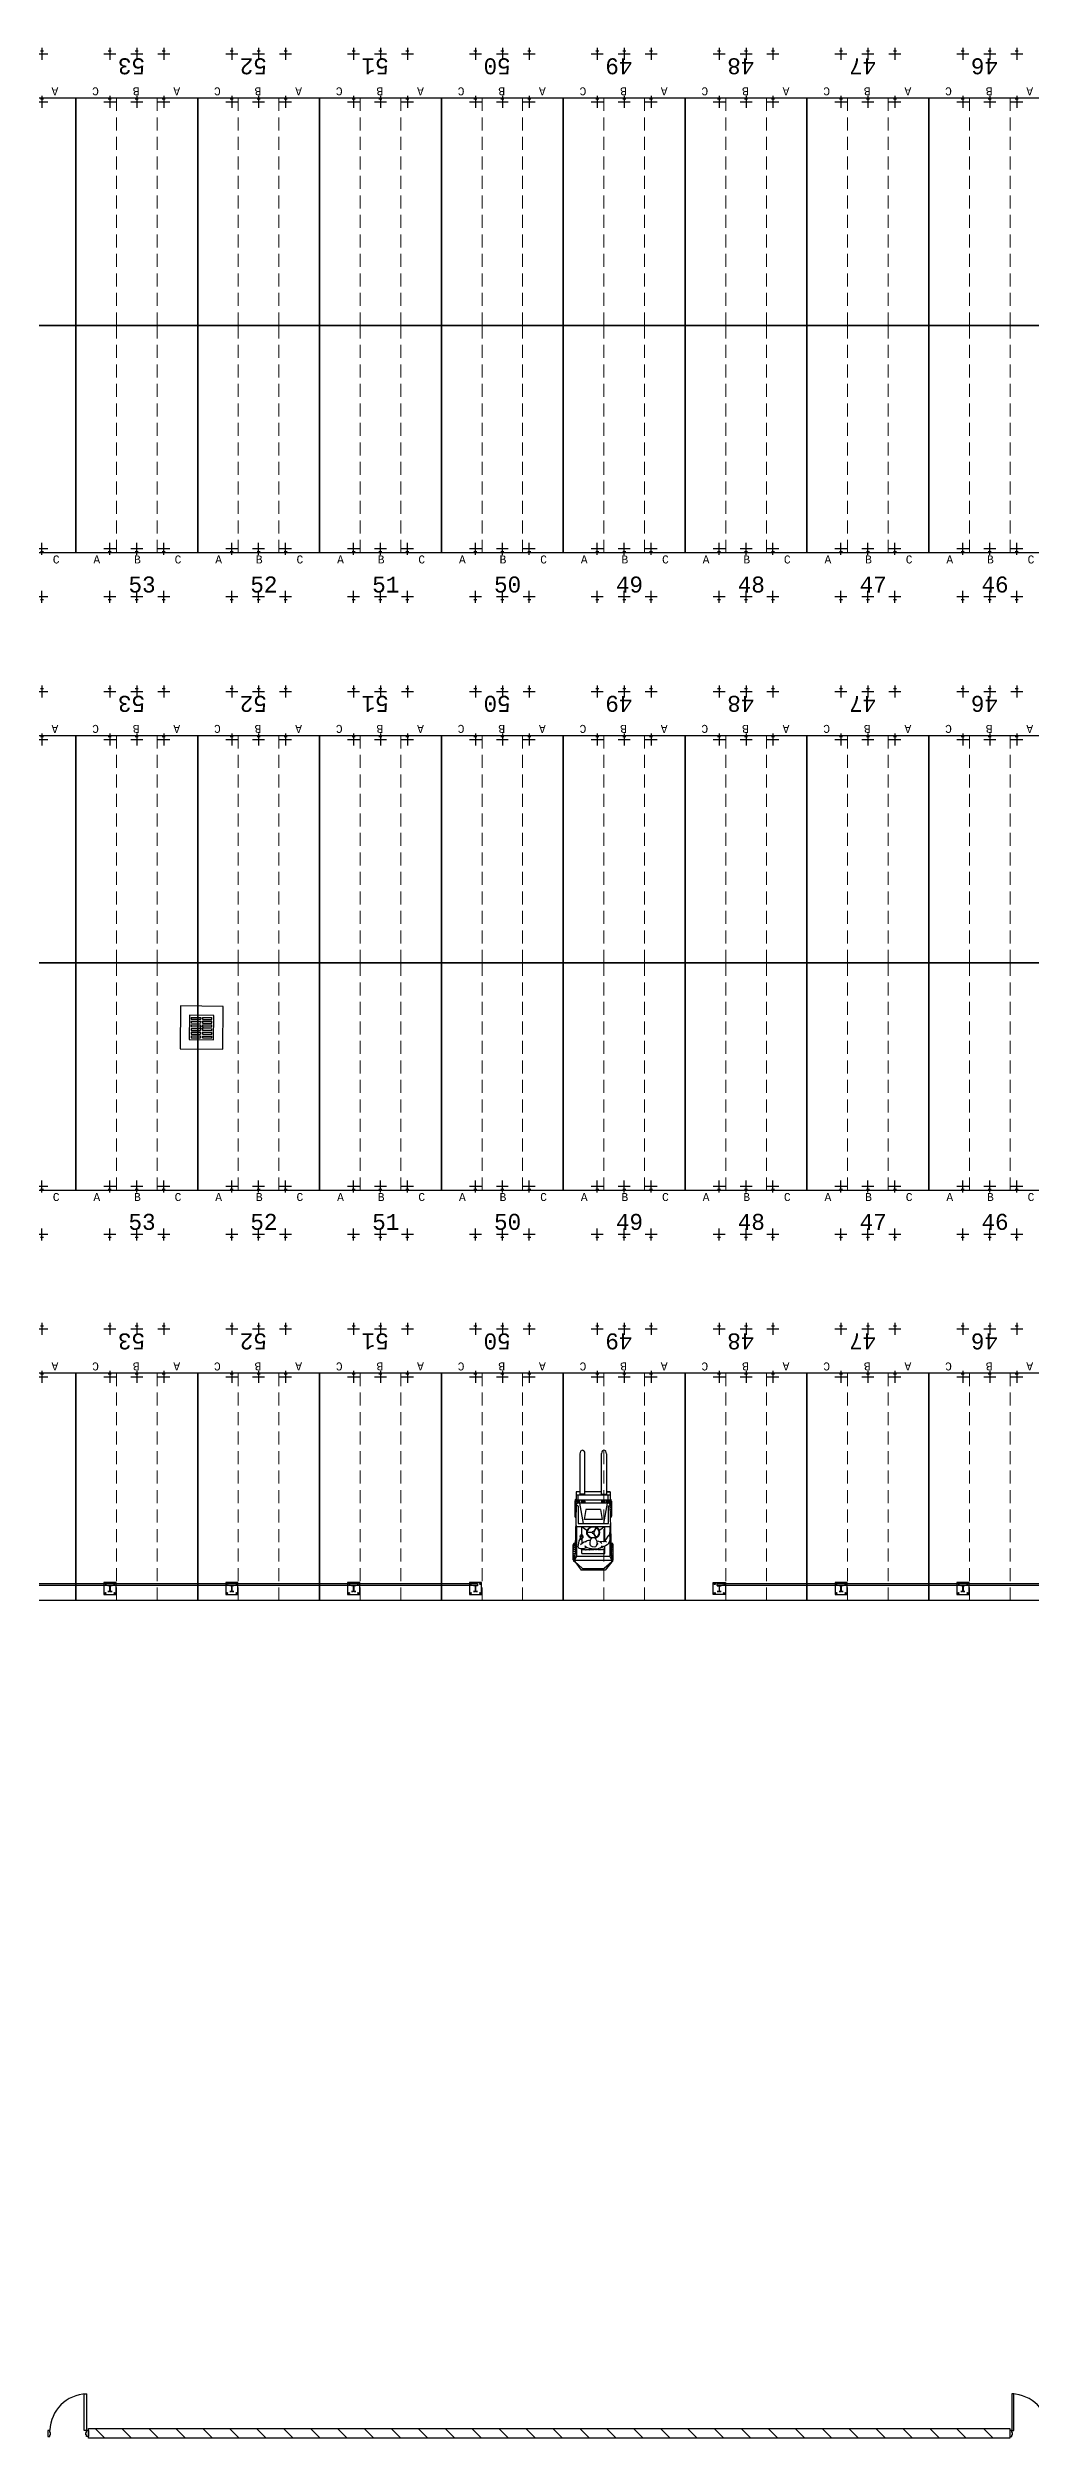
# Model space of a CAD drawing. Header units: inches. Extents: x -233729 to 737493, y -275239 to 196021.
# Drawn here: x 253287 to 277862, y -72686 to -12928 of the extents above; entities that cross this region are included whole.
import ezdxf

# ---------------------------------------------------------------- set-up
doc = ezdxf.new("R2010")
doc.units = ezdxf.units.IN
doc.header["$MEASUREMENT"] = 0
doc.linetypes.add('DASHED', pattern=[0.75, 0.5, -0.25])
for name, color, linetype in [('_FL_EXT_DRAINAGE', 4, 'Continuous'), ('_FL_FAC_SAFETY', 2, 'Continuous'), ('_FL_FAC_WALLS', 252, 'Continuous'), ('_FL_VEHICLES', 252, 'Continuous'), ('Bin location transponder', 250, 'Continuous'), ('WF_numbers', 6, 'Continuous')]:
    doc.layers.add(name, color=color, linetype=linetype)
for name, color, linetype, lineweight in [('WF transponder', 3, 'Continuous', 30), ('WF_bay', 5, 'Continuous', 30), ('WF_sketch_stock_areas', 30, 'Continuous', 30)]:
    doc.layers.add(name, color=color, linetype=linetype, lineweight=lineweight)
doc.styles.add('WF_txt', font='consola.ttf')

# ---------------------------------------------------------------- blocks, each defined once
blk = doc.blocks.new('*U153')
at = {"color": 0}
for points in [[(1216, 896), (1165, 896), (1165, 947), (1317, 947), (1317, 896), (1279, 896), (1279, 880), (1216, 880)], [(1165, -19), (1165, 32), (250, 32), (250, -19)], [(1216, -19), (1165, -19), (1165, -69), (1317, -69), (1317, -19), (1279, -19), (1279, -3), (1216, -3)]]:
    blk.add_lwpolyline(points, close=True, dxfattribs=at)
blk.add_arc((1201, -55), 951, 92.19014, 177.80986, dxfattribs=at)
blk = doc.blocks.new('*U155')
at = {"color": 0}
for points in [[(1165, 896), (1165, 845), (250, 845), (250, 896)], [(1216, 896), (1165, 896), (1165, 947), (1317, 947), (1317, 896), (1279, 896), (1279, 880), (1216, 880)], [(1216, -19), (1165, -19), (1165, -69), (1317, -69), (1317, -19), (1279, -19), (1279, -3), (1216, -3)]]:
    blk.add_lwpolyline(points, close=True, dxfattribs=at)
blk.add_arc((1201, 932), 951, 182.19014, 267.80986, dxfattribs=at)
blk = doc.blocks.new('FL_Building')
at = {"transparency": 33554687}
h = blk.add_hatch(dxfattribs=at)
h.set_pattern_fill('ANSI31', color=253, scale=150, angle=90)
h.set_pattern_definition([(135, (830121.37, -942425.77), (-336.7596, -336.7596), [])])
h.paths.add_polyline_path([(2141203, -156724), (2164254, -156724), (2164254, -156966), (2141203, -156966)])
at = {"color": 0}
blk.add_lwpolyline([(2141203, -156724), (2164254, -156724), (2164254, -156966), (2141203, -156966)], close=True, dxfattribs=at)
at = {"color": 0, "rotation": 270}
for name, p in [('*U155', (2140257, -155604)), ('*U153', (2164323, -155604))]:
    blk.add_blockref(name, p, dxfattribs=at)
blk = doc.blocks.new('A$C667968a6')
at = {"layer": '_FL_FAC_WALLS', "linetype": 'Continuous', "lineweight": -3}
blk.add_blockref('FL_Building', (-2249814, 156686), dxfattribs=at)
blk = doc.blocks.new('Ext. Safety Rail_Top')
at = {"color": 0}
for points in [[(51, 279.9), (51, 228.9), (-115875, 228.9), (-115875, 279.9)], [(-8991.6, 0), (-8991.6, 304.8), (-9296.4, 304.8), (-9296.4, 0)], [(-5943.6, 0), (-5943.6, 304.8), (-6248.4, 304.8), (-6248.4, 0)], [(-2895.6, 0), (-2895.6, 304.8), (-3200.4, 304.8), (-3200.4, 0)], [(152.4, 0), (152.4, 304.8), (-152.4, 304.8), (-152.4, 0)], [(5943.6, 0), (5943.6, 304.8), (6248.4, 304.8), (6248.4, 0)], [(73203, 279.9), (73203, 228.9), (6045, 228.9), (6045, 279.9)], [(9296.4, 0), (9296.4, 304.8), (8991.6, 304.8), (8991.6, 0)], [(12344.4, 0), (12344.4, 304.8), (12039.6, 304.8), (12039.6, 0)]]:
    blk.add_lwpolyline(points, close=True, dxfattribs=at)
for points in [[(-9195, 83.01), (-9152.92, 83.01, 0.41421356), (-9146.92, 89.01), (-9146.92, 215.79, 0.41421356), (-9152.92, 221.79), (-9195, 221.79), (-9195, 228.9), (-9093, 228.9), (-9093, 221.79), (-9135.08, 221.79, 0.41421356), (-9141.08, 215.79), (-9141.08, 89.01, 0.41421356), (-9135.08, 83.01), (-9093, 83.01), (-9093, 75.9), (-9195, 75.9)], [(-6147, 83.01), (-6104.92, 83.01, 0.41421356), (-6098.92, 89.01), (-6098.92, 215.79, 0.41421356), (-6104.92, 221.79), (-6147, 221.79), (-6147, 228.9), (-6045, 228.9), (-6045, 221.79), (-6087.08, 221.79, 0.41421356), (-6093.08, 215.79), (-6093.08, 89.01, 0.41421356), (-6087.08, 83.01), (-6045, 83.01), (-6045, 75.9), (-6147, 75.9)], [(-3099, 83.01), (-3056.92, 83.01, 0.41421356), (-3050.92, 89.01), (-3050.92, 215.79, 0.41421356), (-3056.92, 221.79), (-3099, 221.79), (-3099, 228.9), (-2997, 228.9), (-2997, 221.79), (-3039.08, 221.79, 0.41421356), (-3045.08, 215.79), (-3045.08, 89.01, 0.41421356), (-3039.08, 83.01), (-2997, 83.01), (-2997, 75.9), (-3099, 75.9)], [(-51, 83.01), (-8.92, 83.01, 0.41421356), (-2.92, 89.01), (-2.92, 215.79, 0.41421356), (-8.92, 221.79), (-51, 221.79), (-51, 228.9), (51, 228.9), (51, 221.79), (8.92, 221.79, 0.41421356), (2.92, 215.79), (2.92, 89.01, 0.41421356), (8.92, 83.01), (51, 83.01), (51, 75.9), (-51, 75.9)], [(6147, 83.01), (6104.92, 83.01, -0.41421356), (6098.92, 89.01), (6098.92, 215.79, -0.41421356), (6104.92, 221.79), (6147, 221.79), (6147, 228.9), (6045, 228.9), (6045, 221.79), (6087.08, 221.79, -0.41421356), (6093.08, 215.79), (6093.08, 89.01, -0.41421356), (6087.08, 83.01), (6045, 83.01), (6045, 75.9), (6147, 75.9)], [(9093, 83.01), (9135.08, 83.01, 0.41421356), (9141.08, 89.01), (9141.08, 215.79, 0.41421356), (9135.08, 221.79), (9093, 221.79), (9093, 228.9), (9195, 228.9), (9195, 221.79), (9152.92, 221.79, 0.41421356), (9146.92, 215.79), (9146.92, 89.01, 0.41421356), (9152.92, 83.01), (9195, 83.01), (9195, 75.9), (9093, 75.9)], [(12141, 83.01), (12183.08, 83.01, 0.41421356), (12189.08, 89.01), (12189.08, 215.79, 0.41421356), (12183.08, 221.79), (12141, 221.79), (12141, 228.9), (12243, 228.9), (12243, 221.79), (12200.92, 221.79, 0.41421356), (12194.92, 215.79), (12194.92, 89.01, 0.41421356), (12200.92, 83.01), (12243, 83.01), (12243, 75.9), (12141, 75.9)]]:
    blk.add_lwpolyline(points, format="xyb", close=True, dxfattribs=at)
for centre in [(-9258.3, 266.7), (-9258.3, 38.1), (-9029.7, 266.7), (-9029.7, 38.1), (-6210.3, 266.7), (-6210.3, 38.1), (-5981.7, 266.7), (-5981.7, 38.1), (-3162.3, 266.7), (-3162.3, 38.1), (-2933.7, 266.7), (-2933.7, 38.1), (-114.3, 266.7), (-114.3, 38.1), (114.3, 266.7), (114.3, 38.1), (5981.7, 266.7), (5981.7, 38.1), (6210.3, 266.7), (6210.3, 38.1), (9029.7, 266.7), (9029.7, 38.1), (9258.3, 266.7), (9258.3, 38.1), (12077.7, 266.7), (12077.7, 38.1), (12306.3, 266.7), (12306.3, 38.1)]:
    blk.add_circle(centre, 12.7, dxfattribs=at)
blk = doc.blocks.new('Forklift')
at = {"color": 0}
for p, q in [((-331, 951), (-331, -62)), ((-316, 1012), (-304, 1023)), ((-234, 1024), (-226, 1016)), ((-211, -62), (-211, 955)), ((211, -62), (211, 955)), ((234, 1024), (226, 1016)), ((316, 1012), (304, 1023)), ((331, 951), (331, -62)), ((-331, 0), (-423, 0)), ((-423, 0), (-423, -209)), ((211, 0), (-211, 0)), ((331, 0), (423, 0)), ((423, 0), (331, 0)), ((423, 0), (423, -209)), ((-423, -334), (-464, -1744)), ((-459, -233), (-459, -609)), ((-459, -399), (-423, -390)), ((-459, -443), (-426, -451)), ((423, -88), (-423, -88)), ((423, -209), (-423, -209)), ((-382, -349), (-423, -349)), ((-409, -209), (-409, -299)), ((-339, -226), (-409, -226)), ((-409, -255), (-339, -255)), ((-409, -296), (-405, -296)), ((373, -284), (-378, -284)), ((-377, -209), (-377, -88)), ((-375, -349), (-375, -790)), ((-374, -209), (-374, -284)), ((-339, -284), (-339, -209)), ((-339, -284), (-255, -790)), ((-211, -62), (-331, -62)), ((-311, -62), (-311, -88)), ((-295, -284), (-295, -209)), ((-257, -226), (-295, -226)), ((-295, -255), (-257, -255)), ((-288, -209), (-288, -284)), ((-257, -209), (-257, -284)), ((-227, -88), (-227, -62)), ((-184, -440), (-223, -692)), ((-207, -233), (-207, -284)), ((184, -440), (-184, -440)), ((185, -440), (224, -692)), ((207, -233), (207, -284)), ((211, -62), (331, -62)), ((227, -88), (227, -62)), ((257, -209), (257, -284)), ((257, -226), (295, -226)), ((295, -255), (257, -255)), ((345, -284), (260, -790)), ((288, -209), (288, -284)), ((295, -284), (295, -209)), ((311, -62), (311, -88)), ((339, -284), (339, -209)), ((339, -226), (409, -226)), ((409, -255), (339, -255)), ((374, -209), (374, -284)), ((377, -209), (377, -88)), ((382, -790), (382, -349)), ((382, -349), (423, -349)), ((409, -296), (405, -296)), ((409, -209), (409, -299)), ((464, -1749), (423, -334)), ((459, -399), (425, -391)), ((459, -443), (426, -451)), ((459, -233), (459, -609)), ((-421, -879), (-423, -795)), ((423, -879), (-421, -879)), ((-421, -879), (-421, -1619)), ((-375, -790), (382, -790)), ((-337, -1193), (-346, -1199)), ((-304, -1195), (-337, -1193)), ((-322, -1092), (-333, -1111)), ((-333, -1111), (-330, -1132)), ((-323, -1163), (-332, -1171)), ((-332, -1171), (-328, -1193)), ((-330, -1132), (-323, -1152)), ((-323, -1152), (-319, -1163)), ((-312, -1162), (-323, -1163)), ((-308, -1080), (-322, -1092)), ((-295, -1167), (-312, -1162)), ((-292, -1079), (-308, -1080)), ((-300, -1114), (-288, -1100)), ((-296, -1131), (-300, -1114)), ((-283, -1135), (-296, -1131)), ((-280, -1174), (-295, -1167)), ((-279, -1080), (-292, -1079)), ((-288, -1100), (-274, -1099)), ((-284, -1174), (-269, -1162)), ((-284, -1203), (-279, -1191)), ((-283, -1080), (-283, -879)), ((-276, -1132), (-283, -1135)), ((-283, -1174), (-283, -1173)), ((-278, -1183), (-280, -1174)), ((-268, -1086), (-279, -1080)), ((-279, -1191), (-278, -1183)), ((-271, -1119), (-276, -1132)), ((-274, -879), (-163, -960)), ((-269, -1089), (-274, -1104)), ((-273, -1105), (-271, -1119)), ((-261, -1094), (-269, -1089)), ((-269, -1162), (-254, -1142)), ((-256, -1102), (-261, -1094)), ((-250, -1117), (-256, -1102)), ((-254, -1142), (-250, -1130)), ((-250, -1130), (-250, -1117)), ((224, -692), (-218, -692)), ((-156, -1012), (-30, -1012)), ((-30, -1022), (-156, -1022)), ((-67, -1213), (-61, -1190)), ((-65, -885), (-65, -879)), ((-61, -1190), (-55, -1177)), ((-55, -1177), (-42, -1159)), ((-42, -1159), (-21, -1146)), ((-21, -1146), (1, -1141)), ((1, -1141), (18, -1143)), ((65, -899), (6, -999)), ((65, -1136), (6, -1036)), ((73, -902), (15, -1002)), ((73, -1133), (15, -1032)), ((18, -1143), (46, -1158)), ((46, -1158), (69, -1188)), ((66, -885), (66, -879)), ((69, -1188), (87, -1233)), ((282, -879), (163, -962)), ((287, -1244), (287, -879)), ((288, -1241), (332, -1179)), ((332, -1179), (371, -1111)), ((371, -1111), (377, -1101)), ((377, -1101), (390, -1098)), ((388, -1090), (395, -1072)), ((393, -1099), (388, -1090)), ((390, -1098), (415, -1107)), ((395, -1072), (404, -1070)), ((405, -1042), (404, -1061)), ((404, -1061), (405, -1070)), ((404, -1070), (419, -1074)), ((407, -1028), (405, -1042)), ((413, -1016), (407, -1028)), ((423, -1183), (407, -1234)), ((423, -1010), (413, -1016)), ((415, -1107), (423, -1115)), ((419, -1074), (423, -1076)), ((423, -790), (423, -879)), ((423, -1619), (423, -879)), ((-500, -1705), (-500, -1329)), ((-500, -1495), (-464, -1486)), ((-500, -1539), (-464, -1547)), ((-421, -1619), (-467, -1708)), ((-464, -1708), (464, -1708)), ((-464, -1744), (-300, -1962)), ((-464, -1744), (-264, -1922)), ((423, -1619), (-421, -1619)), ((-380, -1332), (-382, -1370)), ((-382, -1370), (-377, -1389)), ((-356, -1224), (-380, -1332)), ((-377, -1389), (-368, -1402)), ((-368, -1402), (-353, -1413)), ((-346, -1199), (-356, -1224)), ((-353, -1413), (-325, -1417)), ((-325, -1417), (-305, -1418)), ((-264, -1285), (-317, -1328)), ((-305, -1418), (-277, -1418)), ((-286, -1201), (-304, -1195)), ((-281, -1208), (-286, -1201)), ((-283, -1545), (-283, -1418)), ((-283, -1454), (-273, -1450)), ((-283, -1454), (-283, -1454)), ((-283, -1545), (287, -1545)), ((-280, -1218), (-281, -1208)), ((-278, -1250), (-280, -1218)), ((-278, -1294), (-278, -1250)), ((-277, -1418), (-240, -1415)), ((-273, -1450), (-263, -1448)), ((-224, -1260), (-264, -1285)), ((-263, -1448), (-255, -1445)), ((-255, -1445), (-247, -1444)), ((-247, -1444), (-241, -1443)), ((-241, -1443), (-235, -1442)), ((-240, -1415), (-191, -1406)), ((-235, -1442), (-230, -1442)), ((-230, -1442), (-225, -1443)), ((-225, -1443), (-220, -1443)), ((-200, -1249), (-224, -1260)), ((-220, -1443), (-216, -1444)), ((-216, -1444), (-212, -1445)), ((-212, -1445), (-208, -1446)), ((-208, -1446), (-204, -1446)), ((-191, -1377), (-205, -1351)), ((-204, -1446), (-200, -1447)), ((-183, -1250), (-200, -1249)), ((-200, -1447), (-196, -1448)), ((-196, -1448), (-192, -1449)), ((-177, -1241), (-194, -1264)), ((-192, -1449), (-189, -1450)), ((-179, -1389), (-191, -1377)), ((-191, -1406), (-168, -1397)), ((-189, -1450), (-185, -1450)), ((-185, -1450), (-181, -1450)), ((-181, -1450), (-177, -1450)), ((-153, -1402), (-179, -1389)), ((-154, -1231), (-177, -1241)), ((-177, -1450), (-174, -1449)), ((-174, -1449), (-170, -1448)), ((-170, -1448), (-166, -1447)), ((-166, -1447), (-162, -1445)), ((-162, -1445), (-157, -1444)), ((-157, -1444), (-153, -1444)), ((-118, -1222), (-154, -1231)), ((-97, -1420), (-153, -1402)), ((-153, -1444), (-148, -1443)), ((-148, -1443), (-142, -1443)), ((-142, -1443), (-136, -1443)), ((-136, -1443), (-130, -1444)), ((-130, -1444), (-124, -1445)), ((-124, -1445), (-117, -1446)), ((-99, -1217), (-118, -1222)), ((-117, -1446), (-111, -1447)), ((-111, -1447), (-106, -1447)), ((-106, -1447), (-100, -1448)), ((-100, -1448), (-96, -1448)), ((-83, -1217), (-99, -1217)), ((-46, -1431), (-97, -1420)), ((-96, -1448), (-91, -1449)), ((-91, -1449), (-87, -1449)), ((-85, -1298), (-87, -1314)), ((-87, -1314), (-80, -1322)), ((-87, -1449), (-84, -1448)), ((-78, -1285), (-85, -1298)), ((-84, -1448), (-81, -1448)), ((-69, -1221), (-83, -1217)), ((-81, -1448), (-78, -1448)), ((-80, -1322), (-76, -1323)), ((-78, -1289), (-75, -1258)), ((-77, -1318), (-78, -1289)), ((-78, -1448), (-74, -1448)), ((-65, -1345), (-77, -1318)), ((-75, -1258), (-71, -1229)), ((-74, -1448), (-71, -1447)), ((-71, -1229), (-67, -1213)), ((-71, -1447), (-68, -1447)), ((-68, -1447), (-64, -1446)), ((-48, -1363), (-65, -1345)), ((-64, -1446), (-61, -1446)), ((-61, -1446), (-57, -1445)), ((-57, -1445), (-54, -1444)), ((-54, -1444), (-51, -1444)), ((-51, -1444), (-47, -1444)), ((-17, -1379), (-48, -1363)), ((-47, -1444), (-44, -1443)), ((5, -1433), (-46, -1431)), ((-44, -1443), (-41, -1443)), ((-41, -1443), (-38, -1444)), ((-38, -1444), (-35, -1444)), ((-35, -1444), (-31, -1444)), ((-31, -1444), (-28, -1444)), ((-28, -1444), (-25, -1445)), ((-25, -1445), (-22, -1445)), ((-22, -1445), (-19, -1445)), ((-19, -1445), (-16, -1445)), ((20, -1384), (-17, -1379)), ((-16, -1445), (-12, -1445)), ((-12, -1445), (-9, -1444)), ((-9, -1444), (-6, -1444)), ((-6, -1444), (-2, -1444)), ((-2, -1444), (1, -1443)), ((1, -1443), (5, -1443)), ((49, -1435), (5, -1433)), ((5, -1443), (9, -1442)), ((9, -1442), (12, -1442)), ((12, -1442), (16, -1441)), ((16, -1441), (20, -1440)), ((55, -1375), (20, -1384)), ((20, -1440), (24, -1440)), ((24, -1440), (27, -1439)), ((27, -1439), (31, -1439)), ((31, -1439), (35, -1439)), ((35, -1439), (39, -1439)), ((39, -1439), (42, -1439)), ((42, -1439), (46, -1439)), ((46, -1439), (49, -1439)), ((100, -1432), (49, -1435)), ((49, -1439), (53, -1440)), ((53, -1440), (56, -1440)), ((72, -1359), (55, -1375)), ((56, -1440), (60, -1441)), ((60, -1441), (64, -1441)), ((64, -1441), (68, -1441)), ((68, -1441), (72, -1441)), ((85, -1335), (72, -1359)), ((72, -1441), (77, -1440)), ((77, -1440), (81, -1440)), ((81, -1440), (86, -1439)), ((84, -1225), (129, -1233)), ((95, -1297), (85, -1335)), ((86, -1439), (90, -1438)), ((87, -1233), (94, -1266)), ((102, -1323), (87, -1327)), ((90, -1438), (95, -1438)), ((94, -1266), (95, -1297)), ((95, -1287), (103, -1297)), ((95, -1438), (99, -1438)), ((99, -1438), (104, -1438)), ((144, -1420), (100, -1432)), ((107, -1311), (102, -1323)), ((103, -1297), (107, -1311)), ((104, -1438), (108, -1438)), ((108, -1438), (112, -1439)), ((112, -1439), (116, -1440)), ((116, -1440), (120, -1442)), ((120, -1442), (124, -1443)), ((124, -1443), (129, -1444)), ((129, -1233), (176, -1251)), ((129, -1444), (133, -1445)), ((133, -1445), (139, -1445)), ((139, -1445), (144, -1445)), ((177, -1407), (144, -1420)), ((144, -1445), (150, -1445)), ((150, -1445), (156, -1444)), ((156, -1444), (163, -1443)), ((163, -1443), (170, -1442)), ((170, -1442), (176, -1441)), ((176, -1251), (210, -1285)), ((176, -1441), (181, -1441)), ((210, -1249), (177, -1251)), ((195, -1392), (177, -1407)), ((181, -1441), (186, -1440)), ((186, -1440), (190, -1440)), ((190, -1440), (194, -1439)), ((194, -1439), (197, -1439)), ((209, -1375), (195, -1392)), ((213, -1393), (195, -1392)), ((197, -1439), (199, -1439)), ((199, -1439), (202, -1439)), ((202, -1439), (204, -1439)), ((204, -1439), (206, -1439)), ((206, -1439), (208, -1440)), ((208, -1440), (210, -1440)), ((219, -1352), (209, -1375)), ((256, -1241), (210, -1249)), ((210, -1285), (214, -1290)), ((210, -1440), (213, -1440)), ((227, -1391), (213, -1393)), ((213, -1440), (215, -1441)), ((215, -1441), (217, -1442)), ((217, -1442), (220, -1442)), ((220, -1442), (222, -1442)), ((222, -1442), (225, -1442)), ((225, -1442), (227, -1442)), ((267, -1373), (227, -1391)), ((227, -1442), (229, -1442)), ((229, -1442), (232, -1442)), ((232, -1442), (234, -1441)), ((234, -1441), (236, -1440)), ((236, -1440), (239, -1439)), ((239, -1439), (241, -1438)), ((241, -1438), (244, -1438)), ((244, -1438), (247, -1438)), ((247, -1438), (249, -1438)), ((249, -1438), (252, -1439)), ((252, -1439), (255, -1440)), ((255, -1440), (258, -1441)), ((310, -1247), (256, -1241)), ((258, -1441), (261, -1442)), ((261, -1442), (266, -1443)), ((266, -1443), (271, -1444)), ((305, -1351), (267, -1373)), ((464, -1749), (270, -1922)), ((271, -1444), (276, -1445)), ((276, -1445), (283, -1446)), ((283, -1446), (287, -1446)), ((287, -1545), (287, -1361)), ((464, -1749), (300, -1962)), ((347, -1330), (305, -1351)), ((335, -1260), (310, -1247)), ((374, -1309), (347, -1330)), ((382, -1295), (374, -1309)), ((407, -1234), (382, -1295)), ((464, -1708), (423, -1619)), ((500, -1495), (464, -1486)), ((500, -1539), (464, -1547)), ((500, -1705), (500, -1329)), ((300, -1962), (-300, -1962)), ((-264, -1922), (270, -1922))]:
    blk.add_line(p, q, dxfattribs=at)
for centre, radius, start, end in [((-203, 952), 128, 152.34563, 180.33424), ((-269, 988), 50, 45.85247, 135.08682), ((-336, 956), 126, 359.64483, 28.46575), ((336, 956), 126, 151.53425, 180.35517), ((269, 988), 50, 44.91318, 134.14753), ((203, 952), 128, 359.66576, 27.65437), ((-409, -233), 50, 106.01914, 179.99998), ((-409, -254), 50, 106.01913, 179.99998), ((-409, -276), 50, 90, 179.99998), ((-409, -305), 50, 90, 179.99998), ((-409, -346), 50, 90, 179.99998), ((-396, -424), 81.6, 109.13939, 140.17323), ((-396, -418), 81.6, 219.82677, 247.58324), ((-409, -496), 50, 180.00002, 246.60695), ((-409, -536), 50, 180.00002, 245.15359), ((-409, -565), 50, 180.00002, 244.0992), ((-409, -588), 50, 180.00002, 243.25926), ((-373, -334), 50, 89.99997, 179.99998), ((-257, -276), 50, 0.00002, 90), ((-257, -305), 50, 25.50235, 90), ((-257, -254), 50, 0.00002, 63.74997), ((-257, -233), 50, 0.00002, 29.04749), ((257, -254), 50, 116.25003, 179.99998), ((257, -233), 50, 150.95251, 179.99998), ((257, -276), 50, 90, 179.99998), ((257, -305), 50, 90, 154.49765), ((373, -334), 50, 0.00002, 90.00003), ((409, -276), 50, 0.00002, 90), ((409, -305), 50, 0.00002, 90), ((409, -346), 50, 0.00002, 90), ((409, -233), 50, 0.00002, 73.98086), ((409, -254), 50, 0.00002, 73.98087), ((396, -424), 81.6, 39.82677, 70.86061), ((396, -418), 81.6, 292.63493, 320.17323), ((409, -496), 50, 293.75752, 359.99998), ((409, -536), 50, 295.21951, 359.99998), ((409, -565), 50, 296.2804, 359.99998), ((409, -588), 50, 297.12567, 359.99998), ((-409, -609), 50, 180.00002, 242.49948), ((-43, -1017), 124, 133.5227, 226.47736), ((-39, -1017), 116, 129.22903, 230.77103), ((1, -1052), 180, 106.04488, 135.64503), ((1, -984), 180, 224.35503, 256.38137), ((1, -1065), 179, 50.67337, 129.32669), ((1, -970), 179, 230.67337, 262.10632), ((-16, -1017), 15.8, 115.81802, 244.18204), ((-3, -1030), 33.3, 53.78323, 126.21683), ((-3, -1005), 33.3, 233.78323, 306.21683), ((10, -1017), 15.6, 294.73188, 65.26818), ((1, -970), 179, 278.03192, 309.32669), ((1, -984), 180, 284.54143, 315.64503), ((1, -1052), 180, 44.35503, 73.95518), ((22, -1018), 130, 316.38868, 43.61138), ((30, -1019), 134, 318.73455, 41.26551), ((409, -609), 50, 297.89039, 359.99998), ((-450, -1329), 50, 106.34794, 179.99998), ((-450, -1350), 50, 106.34793, 179.99998), ((-450, -1372), 50, 106.34792, 179.99998), ((-450, -1401), 50, 106.3479, 179.99998), ((-450, -1442), 50, 106.34788, 179.99998), ((-437, -1520), 81.6, 109.13944, 140.17323), ((-437, -1514), 81.6, 219.82677, 250.86061), ((-450, -1592), 50, 180.00002, 253.98146), ((-450, -1632), 50, 180.00002, 253.98148), ((-450, -1661), 50, 180.00002, 253.9815), ((-450, -1684), 50, 180.00002, 253.98087), ((-450, -1705), 50, 180.00002, 253.98086), ((450, -1329), 50, 0.00002, 73.65206), ((450, -1350), 50, 0.00002, 73.65207), ((450, -1372), 50, 0.00002, 73.65208), ((450, -1401), 50, 0.00002, 73.6521), ((450, -1442), 50, 0.00002, 73.65212), ((437, -1520), 81.6, 39.82677, 70.86056), ((437, -1514), 81.6, 289.13939, 320.17323), ((450, -1592), 50, 286.01854, 359.99998), ((450, -1632), 50, 286.01852, 359.99998), ((450, -1661), 50, 286.0185, 359.99998), ((450, -1684), 50, 286.01913, 359.99998), ((450, -1705), 50, 286.01914, 359.99998)]:
    blk.add_arc(centre, radius, start, end, dxfattribs=at)
blk = doc.blocks.new('10_INLET')
at = {"color": 0}
for p, q in [((-1.75, 1.75), (-1.75, -1.75)), ((1.75, 1.75), (-1.75, 1.75)), ((1, 1), (-1, 1)), ((1, 1), (-1, 1)), ((-1, 1), (-1, -1)), ((-1, 1), (-1, -1)), ((-0.848, 0.824), (-0.076, 0.824)), ((-0.848, 0.824), (-0.848, 0.672)), ((-0.848, 0.672), (-0.076, 0.672)), ((-0.848, 0.52), (-0.076, 0.52)), ((-0.848, 0.52), (-0.848, 0.368)), ((-0.848, 0.368), (-0.076, 0.368)), ((-0.848, 0.216), (-0.076, 0.216)), ((-0.848, 0.216), (-0.848, 0.064)), ((-0.848, 0.064), (-0.076, 0.064)), ((-0.076, 0.824), (-0.076, 0.672)), ((-0.076, 0.52), (-0.076, 0.368)), ((-0.076, 0.216), (-0.076, 0.064)), ((0.076, 0.824), (0.848, 0.824)), ((0.076, 0.824), (0.076, 0.672)), ((0.076, 0.672), (0.848, 0.672)), ((0.076, 0.52), (0.848, 0.52)), ((0.076, 0.52), (0.076, 0.368)), ((0.076, 0.368), (0.848, 0.368)), ((0.076, 0.216), (0.848, 0.216)), ((0.076, 0.216), (0.076, 0.064)), ((0.076, 0.064), (0.848, 0.064)), ((0.848, 0.672), (0.848, 0.824)), ((0.848, 0.368), (0.848, 0.52)), ((0.848, 0.064), (0.848, 0.216)), ((1, -1), (1, 1)), ((1, -1), (1, 1)), ((1.75, -1.75), (1.75, 1.75)), ((-1.75, -1.75), (1.75, -1.75)), ((-1, -1), (1, -1)), ((-1, -1), (1, -1)), ((-0.848, -0.088), (-0.076, -0.088)), ((-0.848, -0.088), (-0.848, -0.24)), ((-0.848, -0.24), (-0.076, -0.24)), ((-0.848, -0.392), (-0.076, -0.392)), ((-0.848, -0.392), (-0.848, -0.544)), ((-0.848, -0.544), (-0.076, -0.544)), ((-0.848, -0.696), (-0.076, -0.696)), ((-0.848, -0.696), (-0.848, -0.848)), ((-0.848, -0.848), (-0.076, -0.848)), ((-0.076, -0.088), (-0.076, -0.24)), ((-0.076, -0.392), (-0.076, -0.544)), ((-0.076, -0.696), (-0.076, -0.848)), ((0.076, -0.088), (0.848, -0.088)), ((0.076, -0.088), (0.076, -0.24)), ((0.076, -0.24), (0.848, -0.24)), ((0.076, -0.392), (0.848, -0.392)), ((0.076, -0.392), (0.076, -0.544)), ((0.076, -0.544), (0.848, -0.544)), ((0.076, -0.696), (0.848, -0.696)), ((0.076, -0.696), (0.076, -0.848)), ((0.076, -0.848), (0.848, -0.848)), ((0.848, -0.24), (0.848, -0.088)), ((0.848, -0.544), (0.848, -0.392)), ((0.848, -0.848), (0.848, -0.696))]:
    blk.add_line(p, q, dxfattribs=at)
blk.add_circle((0, 0), 0.1, dxfattribs=at)
blk = doc.blocks.new('Bin location transponder')
at = {"layer": 'Bin location transponder', "color": 3, "lineweight": 30}
for p, q in [((-600, 0), (600, 0)), ((-150, 300), (150, 300)), ((0, 600), (0, -600))]:
    blk.add_line(p, q, dxfattribs=at)
blk = doc.blocks.new('WF 120x224in bay')
at = {"layer": 'WF_bay', "linetype": 'DASHED', "lineweight": 5, "ltscale": 650}
for p, q in [((1016, 5690), (1016, 0)), ((2032, 5690), (2032, 0))]:
    blk.add_line(p, q, dxfattribs=at)
at = {"layer": 'WF_bay'}
blk.add_lwpolyline([(0, 5690), (3048, 5690), (3048, 0), (0, 0)], close=True, dxfattribs=at)
at = {"layer": 'WF transponder', "xscale": 0.25, "yscale": 0.25, "zscale": 0.25, "rotation": 180.0000000062352}
for p in [(850, 100), (1524, 100), (2198, 100), (850, -1100), (1524, -1100), (2198, -1100)]:
    blk.add_blockref('Bin location transponder', p, dxfattribs=at)
at = {"layer": 'WF_numbers', "linetype": 'DASHED', "char_height": 200, "attachment_point": 1, "rotation": 0, "style": 'WF_txt'}
for s, insert in [('A', (439, -62, -723)), ('B', (1455, -62, -723)), ('C', (2471, -62, -723))]:
    blk.add_mtext_dynamic_manual_height_columns(s, width=423.53, gutter_width=2118, heights=[0], dxfattribs=dict(at, insert=insert))

msp = doc.modelspace()

# ---------------------------------------------------------------- block references
msp.add_blockref('A$C667968a6', (362913.6874, -72406.61113, -162219.4368))
at = {"layer": '_FL_EXT_DRAINAGE', "linetype": 'Continuous', "lineweight": -3, "xscale": 304.7999999999998, "yscale": 304.7999999999998, "zscale": 304.7999999999998, "rotation": 359.4933110513878}
msp.add_blockref('10_INLET', (257133.77853, -37420.05061, -167304.1104), dxfattribs=at)
at = {"layer": '_FL_FAC_SAFETY'}
msp.add_blockref('Ext. Safety Rail_Top', (263987.11766, -51598.31113, -162219.4368), dxfattribs=at)
at = {"layer": '_FL_VEHICLES'}
msp.add_blockref('Forklift', (266930.80926, -49025.31868, -162219.4368), dxfattribs=at)
at = {"layer": 'WF_sketch_stock_areas', "rotation": 179.9999999999968}
for p in [(253989.51746, -14177.83724, -361.63265), (257037.51746, -14177.83724, -361.63265), (260085.51746, -14177.83724, -361.63265), (263133.51746, -14177.83724, -361.63265), (266181.51746, -14177.83724, -361.63265), (269229.51746, -14177.83724, -361.63265), (272277.51746, -14177.83724, -361.63265), (275325.51746, -14177.83724, -361.63265), (278373.51746, -14177.83724, -361.63265), (253989.51731, -30116.33721, -361.63265), (257037.51731, -30116.33721, -361.63265), (260085.51731, -30116.33721, -361.63265), (263133.51731, -30116.33721, -361.63265), (266181.51731, -30116.33721, -361.63265), (269229.51731, -30116.33721, -361.63265), (272277.51731, -30116.33721, -361.63265), (275325.51731, -30116.33721, -361.63265), (278373.51731, -30116.33721, -361.63265), (253989.51731, -46054.83721, -361.63265), (257037.51731, -46054.83721, -361.63265), (260085.51731, -46054.83721, -361.63265), (263133.51731, -46054.83721, -361.63265), (266181.51731, -46054.83721, -361.63265), (269229.51731, -46054.83721, -361.63265), (272277.51731, -46054.83721, -361.63265), (275325.51731, -46054.83721, -361.63265), (278373.51731, -46054.83721, -361.63265)]:
    msp.add_blockref('WF 120x224in bay', p, dxfattribs=at)
at = {"layer": 'WF_sketch_stock_areas'}
for p in [(250941.5173, -25557.03724, -361.63265), (253989.5173, -25557.03724, -361.63265), (257037.5173, -25557.03724, -361.63265), (260085.5173, -25557.03724, -361.63265), (263133.5173, -25557.03724, -361.63265), (266181.5173, -25557.03724, -361.63265), (269229.5173, -25557.03724, -361.63265), (272277.5173, -25557.03724, -361.63265), (275325.5173, -25557.03724, -361.63265), (250941.5173, -41495.53724, -361.63265), (253989.5173, -41495.53724, -361.63265), (257037.5173, -41495.53724, -361.63265), (260085.5173, -41495.53724, -361.63265), (263133.5173, -41495.53724, -361.63265), (266181.5173, -41495.53724, -361.63265), (269229.5173, -41495.53724, -361.63265), (272277.5173, -41495.53724, -361.63265), (275325.5173, -41495.53724, -361.63265)]:
    msp.add_blockref('WF 120x224in bay', p, dxfattribs=at)

# ---------------------------------------------------------------- texts
at = {"layer": 'WF_numbers', "linetype": 'DASHED', "char_height": 400, "attachment_point": 1, "rotation": 180.0000000003, "style": 'WF_txt'}
for s, insert in [('53', (255720.8369, -13589.91148, -361.63265)), ('52', (258768.8369, -13589.91148, -361.63265)), ('51', (261816.8369, -13589.91148, -361.63265)), ('50', (264864.8369, -13589.91148, -361.63265)), ('49', (267912.8369, -13589.91148, -361.63265)), ('48', (270960.8369, -13589.91148, -361.63265)), ('47', (274008.8369, -13589.91148, -361.63265)), ('46', (277056.8369, -13589.91148, -361.63265)), ('53', (255720.83675, -29528.41145, -361.63265)), ('52', (258768.83675, -29528.41145, -361.63265)), ('51', (261816.83675, -29528.41145, -361.63265)), ('50', (264864.83675, -29528.41145, -361.63265)), ('49', (267912.83675, -29528.41145, -361.63265)), ('48', (270960.83675, -29528.41145, -361.63265)), ('47', (274008.83675, -29528.41145, -361.63265)), ('46', (277056.83675, -29528.41145, -361.63265)), ('53', (255720.83675, -45466.91145, -361.63265)), ('52', (258768.83675, -45466.91145, -361.63265)), ('51', (261816.83675, -45466.91145, -361.63265)), ('50', (264864.83675, -45466.91145, -361.63265)), ('49', (267912.83675, -45466.91145, -361.63265)), ('48', (270960.83675, -45466.91145, -361.63265)), ('47', (274008.83675, -45466.91145, -361.63265)), ('46', (277056.83675, -45466.91145, -361.63265))]:
    msp.add_mtext_dynamic_manual_height_columns(s, width=423.5307578, gutter_width=2117.65379, heights=[0], dxfattribs=dict(at, insert=insert))
at = {"layer": 'WF_numbers', "linetype": 'DASHED', "char_height": 400, "attachment_point": 1, "style": 'WF_txt'}
for s, insert in [('53', (255306.1977, -26144.96287, -361.63265)), ('52', (258354.1977, -26144.96287, -361.63265)), ('51', (261402.1977, -26144.96287, -361.63265)), ('50', (264450.1977, -26144.96287, -361.63265)), ('49', (267498.1977, -26144.96287, -361.63265)), ('48', (270546.1977, -26144.96287, -361.63265)), ('47', (273594.1977, -26144.96287, -361.63265)), ('46', (276642.1977, -26144.96287, -361.63265)), ('53', (255306.19754, -42078.4228, -40388.8241)), ('52', (258354.19754, -42078.4228, -40388.8241)), ('51', (261402.19754, -42078.4228, -40388.8241)), ('50', (264450.19754, -42078.4228, -40388.8241)), ('49', (267498.19754, -42078.4228, -40388.8241)), ('48', (270546.19754, -42078.4228, -40388.8241)), ('47', (273594.19754, -42078.4228, -40388.8241)), ('46', (276642.19754, -42078.4228, -40388.8241))]:
    msp.add_mtext_dynamic_manual_height_columns(s, width=423.5307578, gutter_width=2117.65379, heights=[0], dxfattribs=dict(at, insert=insert))

doc.saveas('drawing.dxf')
